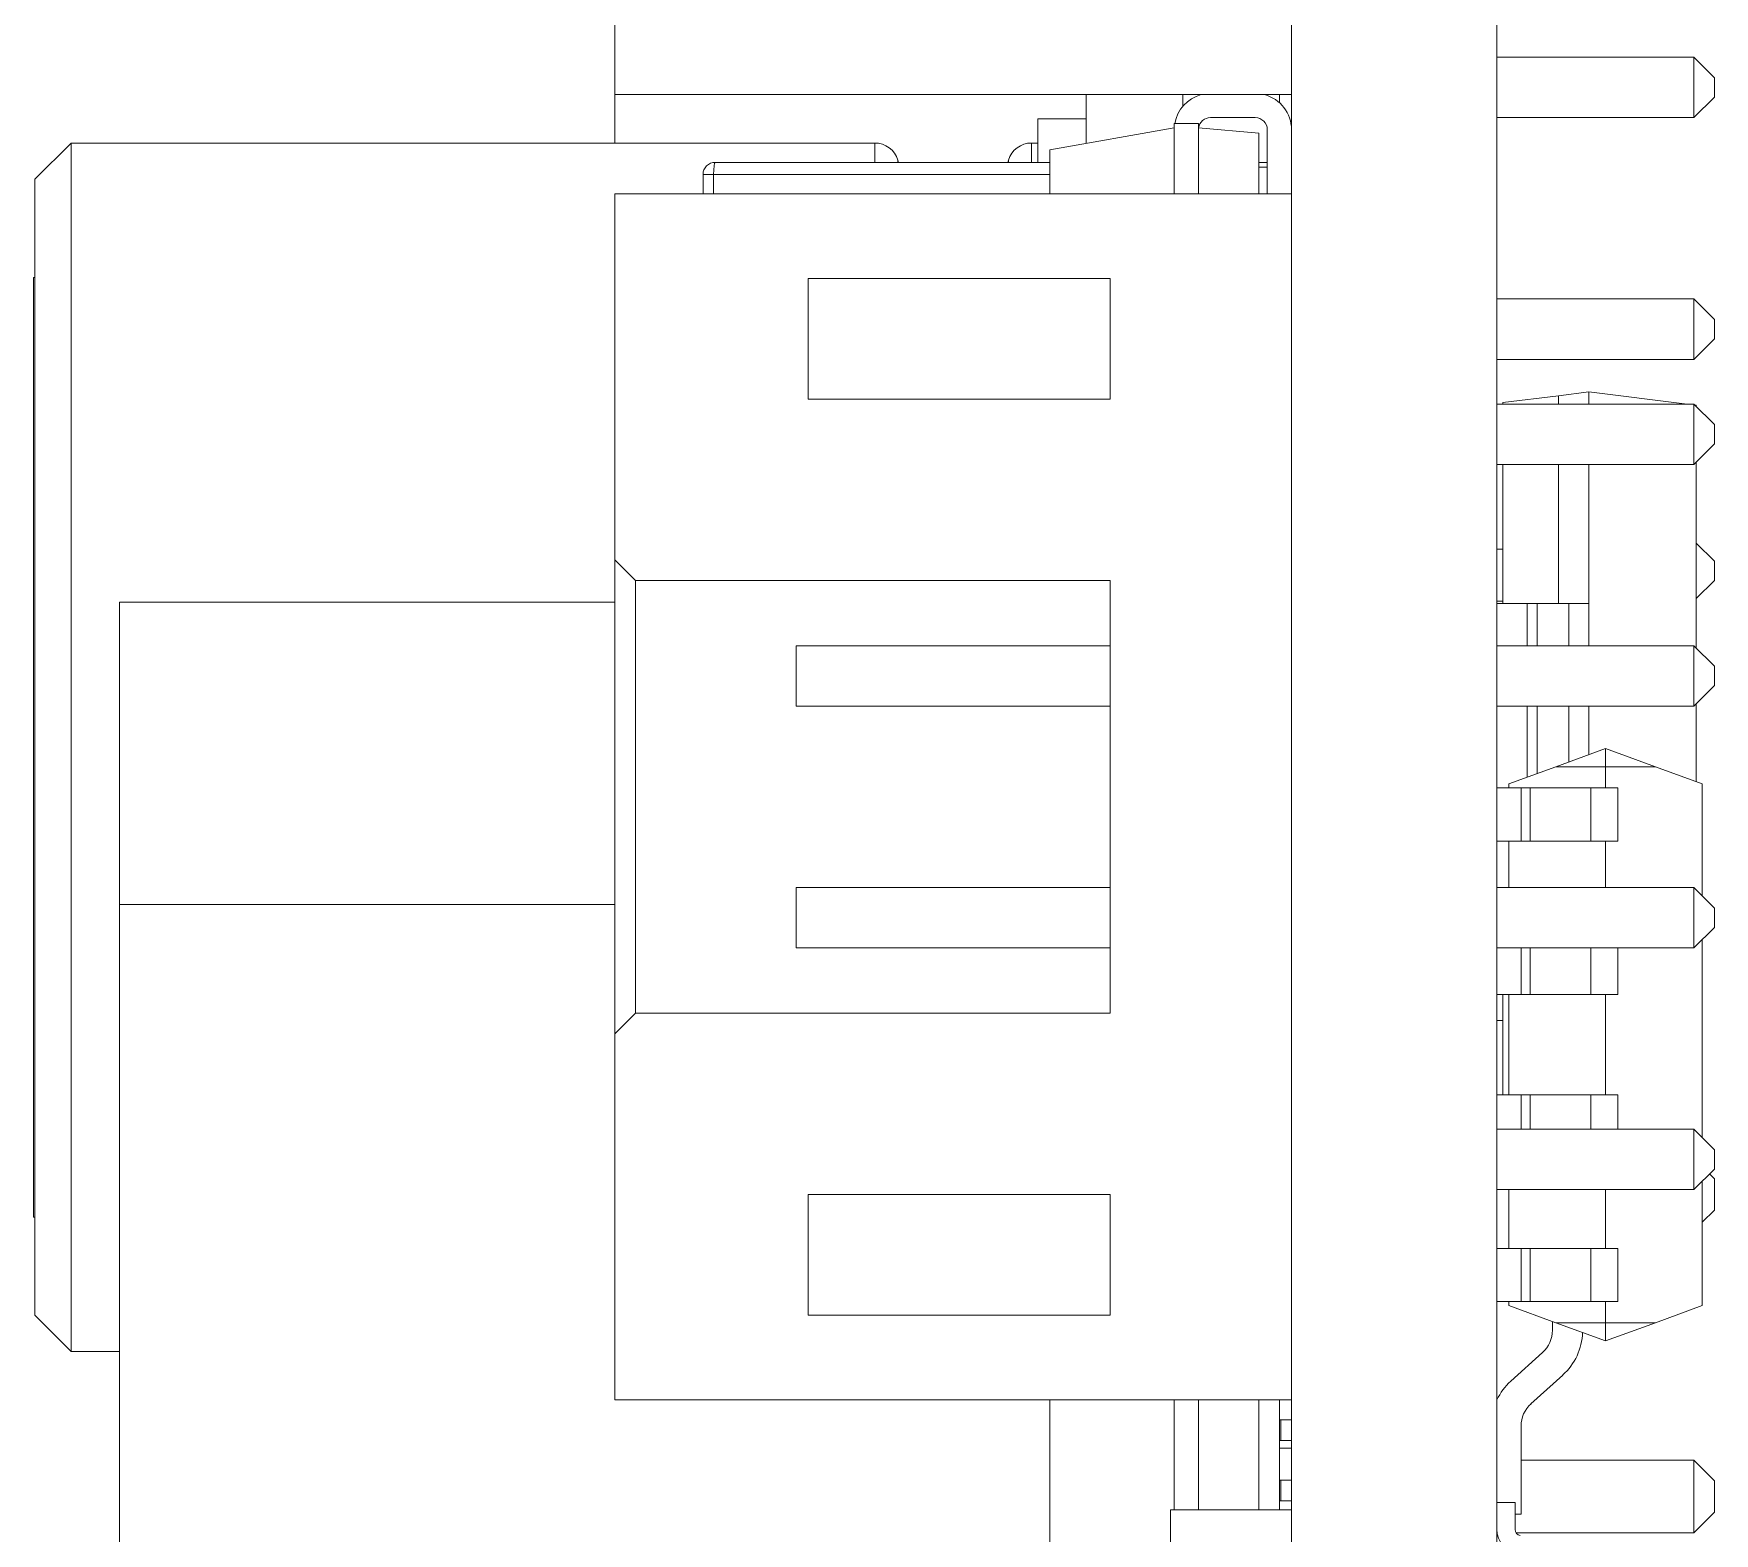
# Model space of a CAD drawing. Header units: millimetres. Extents: x 4 to 289, y 68 to 174.
# Drawn here: x 148.09 to 162, y 116.53 to 128.94 of the extents above; entities that cross this region are included whole.
import ezdxf

# ---------------------------------------------------------------- set-up
doc = ezdxf.new("R2010")
doc.units = ezdxf.units.MM
doc.layers.add('1', color=7, linetype='Continuous', true_color=0xffffff)

msp = doc.modelspace()

# ---------------------------------------------------------------- linework, layer by layer
at = {"layer": '1', "color": 155, "linetype": 'Continuous', "lineweight": 18}
for p, q in [((158.498, 109.593), (158.498, 144.739)), ((160.198, 73.739), (160.198, 144.739)), ((152.898, 128.439), (152.898, 131.469)), ((160.198, 128.749), (161.828, 128.749)), ((161.828, 128.749), (161.998, 128.579)), ((161.828, 128.249), (161.828, 128.749)), ((161.998, 128.579), (161.998, 128.419)), ((152.898, 128.039), (152.898, 128.439)), ((152.898, 128.439), (158.498, 128.439)), ((156.798, 128.035), (156.798, 128.439)), ((157.598, 128.342), (157.598, 128.439)), ((158.398, 128.373), (158.398, 128.439)), ((161.828, 128.249), (161.998, 128.419)), ((156.398, 128.239), (156.798, 128.239)), ((156.398, 127.879), (156.398, 128.239)), ((157.528, 128.164), (156.498, 127.982)), ((157.728, 128.199), (157.528, 128.199)), ((157.528, 127.619), (157.528, 128.199)), ((157.728, 127.619), (157.728, 128.199)), ((158.228, 128.12), (157.728, 128.164)), ((157.828, 128.249), (158.198, 128.249)), ((158.228, 127.619), (158.228, 128.12)), ((158.298, 128.149), (158.298, 127.619)), ((160.198, 128.249), (161.828, 128.249)), ((148.398, 128.039), (148.098, 127.739)), ((155.049, 128.039), (148.398, 128.039)), ((148.398, 118.039), (148.398, 128.039)), ((156.398, 128.039), (156.347, 128.039)), ((156.498, 127.619), (156.498, 127.982)), ((153.728, 127.879), (156.498, 127.879)), ((155.246, 127.879), (155.241, 127.897)), ((156.155, 127.897), (156.15, 127.879)), ((158.228, 127.879), (158.298, 127.879)), ((148.098, 126.927), (148.098, 127.739)), ((153.628, 127.619), (153.628, 127.779)), ((152.898, 127.619), (158.498, 127.619)), ((152.898, 124.589), (152.898, 127.619)), ((148.098, 126.927), (148.088, 126.927)), ((148.088, 119.151), (148.088, 126.927)), ((148.098, 126.927), (148.098, 119.151)), ((154.498, 126.919), (154.498, 125.919)), ((156.998, 126.919), (154.498, 126.919)), ((156.998, 125.919), (156.998, 126.919)), ((160.198, 126.749), (161.828, 126.749)), ((161.828, 126.749), (161.998, 126.579)), ((161.828, 126.249), (161.828, 126.749)), ((161.998, 126.579), (161.998, 126.419)), ((161.828, 126.249), (161.998, 126.419)), ((160.198, 126.249), (161.828, 126.249)), ((154.498, 125.919), (156.998, 125.919)), ((160.708, 125.948), (160.248, 125.892)), ((160.248, 125.879), (160.248, 125.892)), ((160.958, 125.979), (160.708, 125.948)), ((160.708, 125.879), (160.708, 125.948)), ((161.772, 125.879), (160.958, 125.979)), ((160.958, 125.979), (160.958, 125.879)), ((160.198, 125.879), (161.828, 125.879)), ((161.998, 125.709), (161.828, 125.879)), ((161.828, 125.379), (161.828, 125.879)), ((161.848, 125.87), (161.836, 125.871)), ((161.848, 125.859), (161.848, 125.87)), ((161.998, 125.709), (161.998, 125.549)), ((161.998, 125.549), (161.828, 125.379)), ((160.248, 125.379), (160.198, 125.379)), ((160.198, 125.379), (161.828, 125.379)), ((160.248, 124.229), (160.248, 125.379)), ((160.708, 124.229), (160.708, 125.379)), ((160.958, 125.379), (160.958, 124.229)), ((161.848, 123.859), (161.848, 125.399)), ((160.198, 124.679), (160.248, 124.679)), ((161.848, 124.729), (161.998, 124.579)), ((152.898, 120.669), (152.898, 124.589)), ((152.898, 124.589), (153.068, 124.419)), ((161.998, 124.579), (161.998, 124.419)), ((153.068, 124.419), (153.068, 120.839)), ((156.998, 124.419), (153.068, 124.419)), ((156.998, 120.839), (156.998, 124.419)), ((161.848, 124.269), (161.998, 124.419)), ((148.798, 124.239), (152.898, 124.239)), ((148.798, 121.739), (148.798, 124.239)), ((160.198, 124.249), (160.248, 124.249)), ((160.198, 124.229), (160.448, 124.229)), ((160.53, 124.229), (160.448, 124.229)), ((160.448, 123.879), (160.448, 124.229)), ((160.793, 124.229), (160.53, 124.229)), ((160.958, 124.229), (160.793, 124.229)), ((160.958, 123.879), (160.958, 124.229)), ((154.398, 123.379), (154.398, 123.879)), ((154.398, 123.879), (156.998, 123.879)), ((160.198, 123.879), (161.828, 123.879)), ((161.998, 123.709), (161.828, 123.879)), ((161.828, 123.379), (161.828, 123.879)), ((161.998, 123.709), (161.998, 123.549)), ((161.998, 123.549), (161.828, 123.379)), ((161.848, 122.755), (161.848, 123.399)), ((154.398, 123.379), (156.998, 123.379)), ((160.198, 123.379), (161.828, 123.379)), ((160.448, 122.791), (160.448, 123.379)), ((160.958, 122.977), (160.958, 123.379)), ((160.686, 122.878), (161.098, 123.028)), ((161.51, 122.878), (161.098, 123.028)), ((161.098, 123.028), (161.098, 122.878)), ((160.298, 122.737), (160.686, 122.878)), ((161.098, 122.878), (161.098, 122.703)), ((161.898, 122.737), (161.51, 122.878)), ((160.398, 122.703), (160.198, 122.703)), ((160.298, 122.737), (160.298, 122.703)), ((160.398, 122.703), (160.472, 122.703)), ((160.398, 122.263), (160.398, 122.703)), ((160.976, 122.703), (160.472, 122.703)), ((161.198, 122.703), (160.976, 122.703)), ((161.198, 122.263), (161.198, 122.703)), ((161.898, 122.737), (161.898, 121.809)), ((160.398, 122.263), (160.198, 122.263)), ((160.298, 122.263), (160.298, 121.879)), ((160.398, 122.263), (160.472, 122.263)), ((160.976, 122.263), (160.472, 122.263)), ((161.198, 122.263), (160.976, 122.263)), ((161.098, 122.263), (161.098, 121.879)), ((154.398, 121.879), (156.998, 121.879)), ((154.398, 121.379), (154.398, 121.879)), ((160.198, 121.879), (161.828, 121.879)), ((161.998, 121.709), (161.828, 121.879)), ((161.828, 121.379), (161.828, 121.879)), ((148.798, 114.239), (148.798, 121.739)), ((161.998, 121.709), (161.998, 121.549)), ((161.998, 121.549), (161.828, 121.379)), ((161.898, 121.449), (161.898, 119.809)), ((154.398, 121.379), (156.998, 121.379)), ((160.198, 121.379), (161.828, 121.379)), ((160.398, 120.993), (160.398, 121.379)), ((161.198, 120.993), (161.198, 121.379)), ((160.398, 120.993), (160.198, 120.993)), ((160.248, 120.163), (160.248, 120.993)), ((160.298, 120.993), (160.298, 120.163)), ((160.398, 120.993), (160.472, 120.993)), ((160.976, 120.993), (160.472, 120.993)), ((161.198, 120.993), (160.976, 120.993)), ((161.098, 120.993), (161.098, 120.163)), ((153.068, 120.839), (152.898, 120.669)), ((153.068, 120.839), (156.998, 120.839)), ((160.248, 120.779), (160.198, 120.779)), ((152.898, 117.639), (152.898, 120.669)), ((160.398, 120.163), (160.198, 120.163)), ((160.398, 120.163), (160.472, 120.163)), ((160.398, 119.879), (160.398, 120.163)), ((160.976, 120.163), (160.472, 120.163)), ((161.198, 120.163), (160.976, 120.163)), ((161.198, 119.879), (161.198, 120.163)), ((160.198, 119.879), (161.828, 119.879)), ((161.998, 119.709), (161.828, 119.879)), ((161.828, 119.379), (161.828, 119.879)), ((161.998, 119.709), (161.998, 119.549)), ((161.998, 119.549), (161.828, 119.379)), ((161.998, 119.469), (161.958, 119.509)), ((160.198, 119.379), (161.828, 119.379)), ((160.298, 119.379), (160.298, 118.893)), ((161.098, 119.379), (161.098, 118.893)), ((161.898, 119.449), (161.898, 118.419)), ((161.998, 119.469), (161.998, 119.209)), ((154.498, 119.339), (156.998, 119.339)), ((154.498, 118.339), (154.498, 119.339)), ((156.998, 118.339), (156.998, 119.339)), ((161.998, 119.209), (161.898, 119.109)), ((148.088, 119.151), (148.098, 119.151)), ((148.098, 118.339), (148.098, 119.151)), ((160.398, 118.893), (160.198, 118.893)), ((160.398, 118.893), (160.472, 118.893)), ((160.398, 118.453), (160.398, 118.893)), ((160.976, 118.893), (160.472, 118.893)), ((161.198, 118.893), (160.976, 118.893)), ((161.198, 118.453), (161.198, 118.893)), ((160.398, 118.453), (160.198, 118.453)), ((160.298, 118.453), (160.298, 118.419)), ((160.298, 118.419), (160.686, 118.278)), ((160.398, 118.453), (160.472, 118.453)), ((160.976, 118.453), (160.472, 118.453)), ((161.198, 118.453), (160.976, 118.453)), ((161.098, 118.453), (161.098, 118.278)), ((161.898, 118.419), (161.51, 118.278)), ((148.098, 118.339), (148.398, 118.039)), ((156.998, 118.339), (154.498, 118.339)), ((160.658, 118.216), (160.658, 118.288)), ((160.686, 118.278), (161.098, 118.128)), ((161.51, 118.278), (161.098, 118.128)), ((161.098, 118.278), (161.098, 118.128)), ((148.398, 118.039), (148.798, 118.039)), ((160.313, 117.793), (160.576, 118.031)), ((160.743, 117.845), (160.48, 117.607)), ((152.898, 117.639), (158.498, 117.639)), ((156.498, 114.616), (156.498, 117.639)), ((157.528, 116.729), (157.528, 117.639)), ((157.728, 116.729), (157.728, 117.639)), ((158.228, 116.729), (158.228, 117.639)), ((158.398, 117.639), (158.398, 116.729)), ((158.398, 117.474), (158.409, 117.474)), ((158.409, 117.474), (158.498, 117.474)), ((158.409, 117.474), (158.409, 117.304)), ((160.398, 117.422), (160.398, 116.694)), ((158.398, 117.304), (158.409, 117.304)), ((158.409, 117.304), (158.498, 117.304)), ((158.498, 117.239), (158.398, 117.239)), ((158.498, 117.239), (158.398, 117.239)), ((160.398, 117.139), (161.828, 117.139)), ((161.998, 116.969), (161.828, 117.139)), ((161.828, 116.539), (161.828, 117.139)), ((158.398, 116.974), (158.409, 116.974)), ((158.409, 116.974), (158.498, 116.974)), ((158.409, 116.974), (158.409, 116.804)), ((161.998, 116.969), (161.998, 116.709)), ((157.498, 116.729), (158.498, 116.729)), ((158.398, 116.804), (158.409, 116.804)), ((158.409, 116.804), (158.498, 116.804)), ((160.348, 116.79), (160.198, 116.79)), ((160.348, 116.567), (160.348, 116.79)), ((161.998, 116.709), (161.828, 116.539)), ((160.348, 116.694), (160.398, 116.694)), ((160.198, 116.539), (160.2, 116.539)), ((160.356, 116.539), (161.828, 116.539))]:
    msp.add_line(p, q, dxfattribs=at)
at = {"layer": '1', "color": 155, "linetype": 'Continuous', "lineweight": 13}
for p, q in [((155.049, 127.879), (155.049, 128.039)), ((156.347, 127.879), (156.347, 128.039)), ((155.241, 127.879), (155.241, 127.897)), ((156.155, 127.879), (156.155, 127.897)), ((158.298, 127.838), (158.228, 127.838)), ((153.628, 127.779), (153.716, 127.779)), ((153.716, 127.779), (153.716, 127.619)), ((156.498, 127.779), (153.716, 127.779)), ((160.53, 123.879), (160.53, 124.229)), ((160.793, 123.879), (160.793, 124.229)), ((160.53, 122.821), (160.53, 123.379)), ((160.793, 122.917), (160.793, 123.379)), ((160.686, 122.878), (161.098, 122.878)), ((161.51, 122.878), (161.098, 122.878)), ((160.472, 122.263), (160.472, 122.703)), ((160.976, 122.263), (160.976, 122.703)), ((152.898, 121.739), (148.798, 121.739)), ((160.472, 120.993), (160.472, 121.379)), ((160.976, 120.993), (160.976, 121.379)), ((160.472, 119.879), (160.472, 120.163)), ((160.976, 119.879), (160.976, 120.163)), ((160.472, 118.453), (160.472, 118.893)), ((160.976, 118.453), (160.976, 118.893)), ((160.686, 118.278), (161.098, 118.278)), ((161.51, 118.278), (161.098, 118.278))]:
    msp.add_line(p, q, dxfattribs=at)
at = {"layer": '1', "color": 155, "linetype": 'Continuous', "lineweight": 18}
for centre, radius, start, end in [((157.828, 128.149), 0.3, 104.8358, 170.4051), ((158.198, 128.149), 0.3, 0, 75.164), ((157.828, 128.149), 0.1, 90, 171.4288), ((158.198, 128.149), 0.1, 0, 90), ((155.049, 127.839), 0.2, 16.6992, 90), ((156.347, 127.839), 0.2, 90, 163.3008), ((153.728, 127.779), 0.1, 90, 180), ((160.408, 118.216), 0.25, 312.112, 0), ((160.408, 118.216), 0.5, 312.112, 357.8398), ((160.648, 117.422), 0.5, 132.112, 154.1584), ((160.648, 117.422), 0.25, 132.112, 180), ((160.398, 116.567), 0.2, 180, 263), ((160.398, 116.567), 0.05, 180, 263)]:
    msp.add_arc(centre, radius, start, end, dxfattribs=at)
at = {"layer": '1', "color": 155, "linetype": 'Continuous', "lineweight": 13}
msp.add_ellipse((153.728, 127.779), major_axis=(0, -0.1), ratio=0.121869, start_param=3.141593, end_param=4.712389, dxfattribs=at)
at = {"layer": '1', "color": 155, "linetype": 'Continuous', "lineweight": 18}
msp.add_open_spline([(157.498, 113.929), (157.498, 116.729)], degree=1, dxfattribs=at)

doc.saveas('drawing.dxf')
